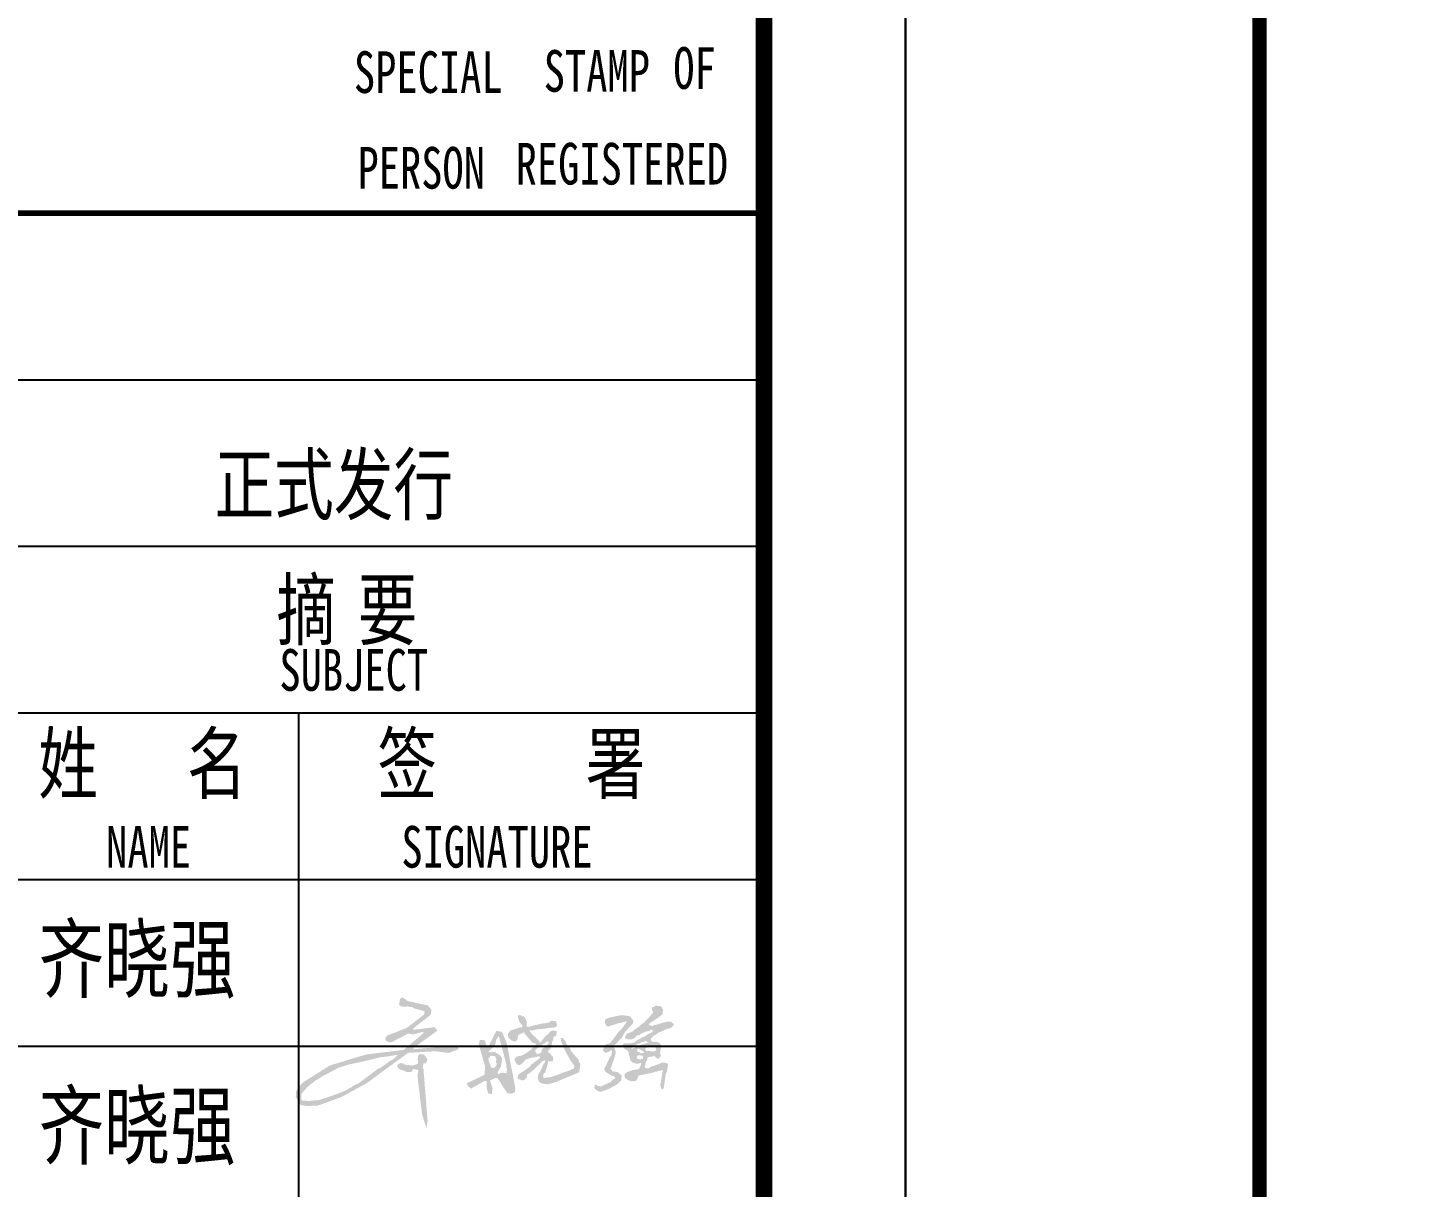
# Model space of a CAD drawing. Extents: x 552102 to 973302, y -80747 to 40012826.
# Drawn here: x 629999 to 639712, y 220502 to 228692 of the extents above; entities that cross this region are included whole.
import ezdxf

# ---------------------------------------------------------------- set-up
doc = ezdxf.new("R2010")
doc.units = 0
doc.header["$LTSCALE"] = 1000
doc.header["$MEASUREMENT"] = 0
doc.layers.add('TK', color=126, linetype='Continuous')
doc.layers.add('TWT_TITLE', color=7, linetype='Continuous')
doc.styles.add('-宋体', font='', dxfattribs={"width": 0.8})
doc.styles.get('-宋体').set_extended_font_data('SimSun')

# ---------------------------------------------------------------- blocks, each defined once
blk = doc.blocks.new('电气图框')
h = blk.add_hatch(color=6)
h.paths.add_polyline_path([(381526.2, 272372.5), (381520.3, 272373.6), (381526, 272412), (381536.2, 272409.9), (381551.3, 272424.7), (381553.2, 272441.8), (381529.6, 272473.2), (381500.8, 272476.9), (381489.7, 272468.6), (381483.3, 272435.9), (381489.1, 272434.4), (381485.7, 272407.1), (381449.5, 272395.6), (381388.6, 272403.4), (381388.8, 272409.4), (381361.6, 272413.7), (381344.9, 272403.6), (381340.3, 272390.8), (381354.2, 272370.4), (381408.9, 272350.8), (381440.6, 272349.5), (381453.5, 272372.6), (381490.2, 272363.8), (381483.7, 272324.1), (381516.4, 272050.3), (381547.2, 271955.5), (381555.4, 272002.3)])
h.paths.add_polyline_path([(381416.9, 272485.3), (381607.9, 272496.7), (381704, 272484.7), (381771.5, 272510.1), (381774.2, 272518.9), (381754.8, 272536), (381454.8, 272510.9), (381457.9, 272521.8), (381624.5, 272642.3), (381605.5, 272667.1), (381454.5, 272647.7), (381455.6, 272659.5), (381577.3, 272754.2), (381582.8, 272786.6), (381558.6, 272819.9), (381413.7, 272851.3), (381385.9, 272873.5), (381366.9, 272876.2), (381365.2, 272864.9), (381359.8, 272865.7), (381353.9, 272822.7), (381364.5, 272821.1), (381362.6, 272814.4), (381402.3, 272808.6), (381403.6, 272814.5), (381453.3, 272806.7), (381453.5, 272801.9), (381534.5, 272778.6), (381530.7, 272756.1), (381408.4, 272661.7), (381270.6, 272607.9), (381256.6, 272591.8), (381259.4, 272571.2), (381280.7, 272561.1), (381297.4, 272558.6), (381417.3, 272621.2), (381459.1, 272615.7), (381518.8, 272633.7), (381528.1, 272625.7), (381385.9, 272506), (381129.9, 272475.3), (381062.4, 272456.9), (380864.6, 272396), (380676.4, 272277.5), (380656.6, 272257.1), (380626.9, 272217.6), (380624.2, 272174.2), (380656.5, 272117.5), (380703, 272110), (380781.1, 272113.4), (380945.2, 272172.5), (381125.8, 272271.6)])
h.paths.add_polyline_path([(381162.3, 272341.2), (381100, 272294), (381061, 272266.3), (381047.9, 272262), (381024.3, 272248.8), (381016.9, 272242.3), (380992.9, 272230), (380980.2, 272220.6), (380938.3, 272204.3), (380883.2, 272183.9), (380847.9, 272172), (380812.2, 272160.3), (380788.4, 272152.5), (380719.1, 272146), (380667.4, 272148.1), (380663.4, 272160.1), (380663.8, 272194.4), (380670.5, 272204.1), (380710.9, 272248.8), (380761.1, 272288.2), (380804.5, 272314), (380824.6, 272328.5), (380837.3, 272332.1), (380868.5, 272350.5), (380879.6, 272354.8), (380917.3, 272376.3), (380929.3, 272381.2), (380977.6, 272396.5), (381000.9, 272404.1), (381064.7, 272416.7), (381142, 272434.4), (381211.8, 272452.3), (381270.3, 272460.2), (381346.6, 272471.9), (381335, 272462), (381327.6, 272451.5), (381302.2, 272433.1), (381289.7, 272429.5), (381276.7, 272419.2), (381219.6, 272377.6), (381206.6, 272374.8)], flags=16)
h.paths.add_polyline_path([(382147, 272380.8), (382115.3, 272550.7), (382086.3, 272622.3), (382078.6, 272633.8), (382041.2, 272641), (381986, 272531.9), (381976.1, 272524.7), (381958.4, 272574.5), (381925.1, 272577.7), (381916.7, 272545.1), (381961.2, 272392), (381958, 272330.7), (381833.1, 272271.1), (381831.6, 272267.6), (381842.7, 272247.4), (381862.8, 272232.9), (381956.6, 272286.7), (381972.4, 272285.1), (381971.4, 272240.3), (381983.6, 272197.9), (382009.6, 272194.1), (382014.6, 272230.7), (381996.6, 272290.8), (382034.2, 272308.5), (382050.7, 272306.1), (382118.6, 272199.6), (382146.4, 272197.5), (382170.4, 272204.8), (382175.5, 272236.6)])
h.paths.add_polyline_path([(382004.9, 272380.8), (381984.8, 272434.1), (381987.3, 272452.7), (381992.3, 272450.8), (382000.2, 272466.1), (382033, 272461.3), (382041.8, 272443.5), (382037.9, 272417.3), (382043.4, 272414.8), (382042, 272399.1), (382027.2, 272378.4)], flags=0)
h.paths.add_polyline_path([(382050, 272340.3), (382052, 272356.9), (382057.7, 272355.9), (382060.2, 272372.5), (382065.7, 272371.8), (382067.4, 272383), (382073, 272382.1), (382081.4, 272442.8), (382068.8, 272467.1), (382032.3, 272489.9), (382010.2, 272492.9), (382009, 272487.4), (381987.2, 272490.8), (381988.8, 272502.1), (381994.3, 272501.3), (382034.4, 272546.1), (382040.6, 272584.4), (382046.1, 272584), (382053.9, 272600), (382060.3, 272599), (382110.8, 272405.8), (382112.2, 272376.9), (382117.8, 272376.5), (382112.6, 272341.6), (382085.3, 272345.6), (382068.4, 272343.3), (382058.8, 272333.9), (382054.9, 272333.9), (382055.2, 272339.4)], flags=16)
h.paths.add_polyline_path([(382442.1, 272456.9), (382416.1, 272484.1), (382407.3, 272485), (382409.4, 272505.3), (382414.1, 272505.3), (382429.3, 272526), (382436.9, 272570.7), (382441.4, 272570), (382446.2, 272601.6), (382457.6, 272601.7), (382463.7, 272606.3), (382468, 272635.2), (382463.1, 272640), (382440.2, 272643.4), (382429.6, 272640.4), (382417.1, 272631.5), (382409.8, 272621.4), (382390.6, 272606.3), (382361.9, 272571), (382355.2, 272560.6), (382343.4, 272561), (382344.4, 272567.8), (382324.9, 272587.1), (382290.4, 272619.9), (382276.8, 272640), (382277.4, 272644.5), (382291.5, 272642.7), (382321, 272650.1), (382365.9, 272654.5), (382408.2, 272660.4), (382450.5, 272664.6), (382467.6, 272672.3), (382469.5, 272685.2), (382465.6, 272697.2), (382462, 272708.3), (382433.3, 272712.5), (382410.1, 272699.2), (382392.4, 272695.6), (382369.5, 272693.6), (382340.8, 272686.8), (382310.5, 272680.1), (382281.8, 272673), (382279.3, 272668.2), (382257.8, 272671.2), (382253.2, 272676.5), (382257, 272704.7), (382238.3, 272741.8), (382217, 272745.1), (382217.6, 272750.5), (382201.3, 272752.8), (382195.5, 272748), (382193.4, 272738.3), (382196.9, 272726.1), (382200.9, 272712.1), (382209.4, 272695.5), (382225.1, 272681.4), (382222.7, 272665), (382213.5, 272666.4), (382187.3, 272658.6), (382140.1, 272642.5), (382124.9, 272623.3), (382122.5, 272607.6), (382125.7, 272595.1), (382140, 272578.9), (382168.6, 272563.7), (382186.9, 272572), (382197.4, 272613.9), (382228, 272625), (382228, 272630), (382240.3, 272627.8), (382239.6, 272622.2), (382259.2, 272599.4), (382267.5, 272589.7), (382296, 272556.6), (382320.6, 272549.2), (382319, 272538.7), (382312.1, 272539.7), (382300.5, 272525.7), (382285.7, 272507.8), (382267.1, 272494.3), (382245.9, 272479.1), (382215.8, 272464.7), (382192.6, 272461.7), (382172.7, 272447.6), (382169.3, 272437.5), (382174.8, 272423.1), (382186.4, 272404.3), (382204.9, 272398.9), (382219, 272405.7), (382231.9, 272420.3), (382245.5, 272435.7), (382263.8, 272444.3), (382291.4, 272451.2), (382330.1, 272457.2), (382331.4, 272460.8), (382350.3, 272458), (382349.1, 272447.2), (382345, 272447.8), (382336.1, 272438.9), (382286.6, 272401.2), (382278.8, 272389.1), (382234.7, 272357.1), (382200.3, 272334.9), (382194.5, 272326), (382190.4, 272306.1), (382200, 272299), (382223.4, 272291), (382239, 272294), (382247.4, 272302.6), (382256.4, 272314.5), (382259.9, 272335.6), (382272.7, 272340.5), (382302.8, 272364.4), (382333.1, 272393.2), (382349.2, 272408.8), (382363.9, 272426.8), (382374.5, 272426.9), (382375.8, 272432.5), (382386.1, 272430), (382384.4, 272416.2), (382379.1, 272414.9), (382370.5, 272399.5), (382362.3, 272377.8), (382354.1, 272362.7), (382346.1, 272347.3), (382335.8, 272327.5), (382333.3, 272310.1), (382340.8, 272284.5), (382360.3, 272269.6), (382405.4, 272262.9), (382466.2, 272281.6), (382538.2, 272311.7), (382587.9, 272332.4), (382626.2, 272348.4), (382634.6, 272405.2), (382630.9, 272411.1), (382626.4, 272420.7), (382621.8, 272436.1), (382568.9, 272498.2), (382564, 272512.1), (382535.2, 272550.8), (382532.9, 272561.2), (382512.7, 272588.7), (382495.6, 272590), (382498.4, 272568), (382514.3, 272526.5), (382536.3, 272482.7), (382563.9, 272433.4), (382591.7, 272395.7), (382588.6, 272372.7), (382584.1, 272373.3), (382576.9, 272370.2), (382565, 272364.9), (382547.5, 272357.2), (382510.5, 272345.7), (382469.2, 272328.4), (382420.2, 272312.8), (382392.3, 272311.8), (382388.9, 272307.6), (382377, 272309), (382371.3, 272316.4), (382374, 272334.9), (382386, 272347), (382409.5, 272427.4), (382437.4, 272424.1), (382445.2, 272444.9), (382440.7, 272446.2)])
h.paths.add_polyline_path([(382356.5, 272485.1), (382336.3, 272478.4), (382320, 272481.4), (382320.8, 272486), (382317.7, 272489.1), (382318.5, 272496.1), (382311.4, 272498), (382313.3, 272502.8), (382318.5, 272502), (382319.2, 272506.9), (382326.3, 272510.9), (382327.2, 272517), (382332.4, 272520), (382349, 272532.6), (382369.5, 272547.3), (382379.4, 272550), (382397, 272565.2), (382411.5, 272563.3), (382409.4, 272553), (382404.6, 272552.5), (382402.8, 272536.5), (382396.3, 272536.3), (382364.2, 272511.5)], flags=16)
h.paths.add_polyline_path([(382871.2, 272438.7), (382881.5, 272472.7), (382885.1, 272493.7), (382872.8, 272524), (382867.4, 272527.2), (382869.3, 272539.9), (382879, 272541.6), (382927.8, 272594.2), (382951.5, 272634.6), (382971.3, 272656), (382999.6, 272686.5), (383006.4, 272697), (383008.8, 272713.3), (382985.4, 272743.5), (382933.6, 272751.2), (382911.6, 272749.7), (382877.1, 272742.9), (382863.8, 272738.5), (382847.3, 272736.4), (382835.2, 272733.1), (382823.6, 272728.2), (382817.2, 272724.4), (382809.9, 272720), (382806.6, 272701.9), (382811.6, 272690.1), (382816.1, 272683.7), (382820.1, 272672.4), (382833.3, 272670.8), (382854.8, 272679), (382878.5, 272686.3), (382902.4, 272694.8), (382919.4, 272697.3), (382931.6, 272701.2), (382948.4, 272703.8), (382951.4, 272707.6), (382955.9, 272707), (382956.7, 272704), (382960.5, 272697.9), (382949.4, 272687.7), (382939.8, 272672.1), (382925.8, 272655.4), (382912, 272640.8), (382899, 272626.9), (382884.1, 272605.3), (382863.4, 272579.9), (382849.8, 272560.3), (382837.7, 272550.7), (382819.6, 272547.8), (382799.9, 272534.9), (382794.9, 272500.6), (382809.3, 272487.7), (382819.3, 272486.2), (382829, 272490.6), (382845.3, 272498.1), (382847.6, 272504.7), (382858.2, 272502), (382852.1, 272464.4), (382836.7, 272444.3), (382820.2, 272405.6), (382813.2, 272389), (382805.7, 272380.3), (382803.8, 272369.2), (382807.3, 272357.6), (382822.7, 272344.1), (382848.7, 272328.3), (382869.6, 272319.9), (382874.9, 272315.8), (382880.4, 272311.5), (382878.9, 272301.6), (382872.2, 272302.2), (382855.2, 272288.4), (382848.2, 272279.6), (382835, 272273.4), (382817.4, 272265.1), (382799.1, 272257.2), (382786.9, 272252), (382786.3, 272247.9), (382752, 272252.8), (382753.1, 272257.9), (382736.2, 272260.4), (382733.2, 272238.3), (382742.8, 272226.2), (382764.6, 272211.4), (382776.5, 272209.6), (382810.4, 272221.5), (382841.2, 272233.9), (382877.3, 272252.7), (382902.2, 272270.5), (382922.5, 272289.5), (382927.4, 272322.6), (382898, 272349.6), (382858.4, 272355.4), (382858.6, 272361.1), (382849.4, 272373.5), (382844.1, 272374.3), (382845.2, 272379.4), (382849.8, 272378.7)])
h.paths.add_polyline_path([(383189.4, 272358.3), (383205.3, 272360.7), (383209, 272363.2), (383216.7, 272363.6), (383198.5, 272249.8), (383205.1, 272246), (383204.6, 272237), (383208.3, 272231.8), (383211.6, 272227.6), (383216.1, 272228.3), (383219.4, 272232.7), (383222.7, 272233.2), (383239.4, 272346.1), (383246, 272349), (383254.2, 272405), (383249.2, 272407.8), (383249, 272412.2), (383215.2, 272417.9), (383212.5, 272416.4), (383203.5, 272412.7), (383191.3, 272407.7), (383170.1, 272400.5), (383157.5, 272393.9), (383146.9, 272391.9), (383137.4, 272389.6), (383129.5, 272383.6), (383119.8, 272379.4), (383115.3, 272375), (383091.5, 272378.8), (383091.1, 272384.6), (383088.9, 272386.8), (383092.1, 272397.4), (383099.2, 272428.3), (383104.7, 272431.4), (383111.1, 272454), (383125.1, 272456.9), (383141.9, 272459.7), (383153.6, 272463.5), (383157, 272466.4), (383159.4, 272463.5), (383162.8, 272458.8), (383167.9, 272452), (383177.1, 272448.1), (383176.4, 272443.8), (383185.3, 272443.3), (383190.8, 272448.1), (383195.6, 272452.3), (383199.9, 272453.8), (383201.7, 272476.9), (383197.3, 272477.2), (383204, 272535.8), (383199.8, 272547.7), (383193.8, 272553.8), (383186.8, 272557.2), (383184, 272561.4), (383157.2, 272565.4), (383155.4, 272561.8), (383141.7, 272563.4), (383139.9, 272568.1), (383135.7, 272570.4), (383135.8, 272575.1), (383132.2, 272576.3), (383134.4, 272591.1), (383137.2, 272591.2), (383139.8, 272596.3), (383145.6, 272595.8), (383146.6, 272607), (383152.1, 272605.9), (383164, 272610.4), (383176.8, 272621.4), (383188.9, 272629.3), (383202.8, 272633.2), (383207.4, 272638.5), (383219.7, 272642.1), (383236.7, 272650.9), (383260.4, 272658.5), (383275.2, 272662.3), (383285.6, 272672.4), (383290.1, 272681), (383295.7, 272680.1), (383296.4, 272689.2), (383289.1, 272694), (383281.6, 272698.9), (383276, 272705.9), (383245.6, 272706.8), (383235, 272702.4), (383217, 272698.8), (383203.1, 272694.3), (383182.2, 272687.2), (383168.6, 272682.2), (383151.5, 272681.4), (383149.3, 272675), (383119, 272680), (383121.4, 272693.2), (383127.9, 272695.4), (383141.5, 272708.3), (383155.5, 272713), (383167.6, 272723.3), (383180.5, 272731.5), (383193.6, 272741.1), (383206.3, 272750.4), (383213.9, 272754), (383219.2, 272789.8), (383214.6, 272795.1), (383210.6, 272807.3), (383199.3, 272815), (383170.5, 272818.6), (383160.3, 272815.7), (383153.6, 272810.7), (383148.3, 272806), (383139.7, 272805.1), (383139.3, 272795.1), (383142.8, 272782.5), (383148.1, 272780.9), (383144.4, 272761.3), (383139.9, 272760.1), (383133.7, 272750.8), (383119.4, 272736.2), (383100.4, 272716.8), (383086.2, 272700.1), (383072.2, 272691.8), (383053.9, 272676.8), (383046.7, 272667.3), (383035.8, 272662.7), (383015.6, 272648.4), (383008.8, 272639.2), (382990.6, 272631), (382967.1, 272622.6), (382959, 272617.4), (382954.6, 272601.9), (382950.6, 272600), (382949, 272589.2), (382965.2, 272585.7), (382967.3, 272582), (382982.9, 272579.7), (382998.7, 272582.1), (383013.3, 272588), (383039.6, 272611.3), (383049.3, 272609.9), (383062.2, 272619.9), (383074.2, 272624.7), (383089, 272633.6), (383111.8, 272639.1), (383130.4, 272644.5), (383131.2, 272649.8), (383145.8, 272646.8), (383144, 272631), (383138.3, 272631.2), (383132.3, 272625.5), (383112.8, 272618.1), (383094.6, 272605.1), (383065.1, 272591), (383032.7, 272572.9), (383015.3, 272559.3), (383000.4, 272555.3), (382987.9, 272551.6), (382970.3, 272553.5), (382956.6, 272550.9), (382943.3, 272553.3), (382937.2, 272547.1), (382935.8, 272530.5), (382940.6, 272522.6), (382947.9, 272512.2), (382967.4, 272503.4), (382974.6, 272490.5), (382977, 272473), (382981, 272462.9), (382985.3, 272443.8), (382987.8, 272431.9), (382992.4, 272426.9), (382998.7, 272418.9), (383020.4, 272411), (383038.3, 272408.9), (383054.4, 272411.3), (383059.8, 272415.4), (383064.2, 272414), (383061.7, 272396.7), (383059.5, 272394.7), (383049.5, 272372.7), (383036.8, 272368.6), (383021.3, 272366.1), (383003.5, 272363.3), (382991.3, 272358.7), (382978, 272354.9), (382966.2, 272350.6), (382961.1, 272347.1), (382952.5, 272340.6), (382948, 272337.2), (382945, 272326.2), (382949, 272323), (382947.8, 272309.6), (382959, 272301.6), (382969.2, 272294.2), (382982.5, 272289.6), (382983.9, 272287.7), (383001.8, 272283), (383007.8, 272287), (383018.3, 272285.4), (383031.4, 272290.6), (383038.7, 272309.4), (383048, 272326.3), (383054, 272327.1), (383070.7, 272330.1), (383087.8, 272332.9), (383102.5, 272337.3), (383118.4, 272339.8), (383136.6, 272342.6), (383146.4, 272346.5), (383159.4, 272351.1), (383178.4, 272354.3)])
h.paths.add_polyline_path([(383075.8, 272443), (383065.6, 272444.5), (383064.3, 272439.1), (383037.5, 272443.7), (383038, 272447.2), (383032.6, 272447.9), (383034.6, 272465), (383044.3, 272464.2), (383045.1, 272469.9), (383072.6, 272465.5), (383072.3, 272459.8), (383078.6, 272460.7)], flags=16)
h.paths.add_polyline_path([(383077.1, 272481.7), (383054, 272486), (383054.5, 272489.7), (383038.9, 272492.6), (383037.1, 272497.2), (383038.1, 272501), (383034.3, 272501.6), (383035.6, 272511.5), (383042.3, 272510.4), (383043.1, 272514.6), (383057.6, 272512.9), (383057.5, 272506.6), (383068, 272505.6), (383067, 272500.7), (383077.9, 272498.9), (383080.5, 272492.7), (383083.3, 272492.3), (383083, 272488.4), (383082.9, 272486.9), (383077.2, 272487)], flags=16)
h.paths.add_polyline_path([(383107.7, 272495.2), (383102.2, 272496), (383101.3, 272500.8), (383097.5, 272501.9), (383097.5, 272507.2), (383091.5, 272508.3), (383093.4, 272518.1), (383099, 272519), (383099.9, 272523), (383110.2, 272521.5), (383112.6, 272527.4), (383134.3, 272524.2), (383135.5, 272528.3), (383157.8, 272526.3), (383158.9, 272530.9), (383168.2, 272528.7), (383165.5, 272514), (383170.9, 272511.9), (383169.7, 272503.2), (383164.8, 272503.5), (383162.9, 272498.4), (383157.4, 272498.1), (383156.7, 272493.3), (383107.3, 272500)], flags=16)
h.paths.add_polyline_path([(383055.7, 272536.6), (383044.7, 272537.6), (383043.1, 272532.8), (383032, 272534.6), (383031.2, 272529.2), (383026.4, 272529.5), (383025.2, 272523.6), (383020.5, 272525.3), (383018.4, 272519.6), (383008.4, 272520.7), (383006.7, 272515.2), (382997, 272516.2), (382997.3, 272521.4), (383003, 272521.2), (383005, 272532.5), (383015.3, 272530.6), (383016.1, 272536.1), (383022.1, 272535.9), (383022.9, 272541.3), (383028.7, 272540.5), (383029.4, 272545.4), (383034.4, 272545.3), (383035.2, 272550.2), (383046.3, 272548.4), (383047.1, 272553.8), (383058.9, 272552.7), (383059.6, 272557.2), (383064.4, 272556.9), (383065.4, 272562.2), (383078.5, 272562.1), (383078.2, 272565.4), (383089.5, 272564.7), (383091.5, 272569.6), (383104.7, 272566.8), (383105, 272562.1), (383116, 272559.9), (383114.2, 272556), (383105.2, 272557.6), (383102.2, 272553.2), (383091.4, 272553.8), (383090.6, 272548.6), (383080, 272549.9), (383078.4, 272544.9), (383068.9, 272546), (383066.7, 272540.7), (383056.5, 272541.5)], flags=16)
at = {"layer": 'TK'}
for p, q in [((375932.2, 278415.2), (383932.2, 278415.2)), ((375932.2, 277238.7), (383932.2, 277238.7)), ((375932.2, 276062.3), (383932.2, 276062.3)), ((375932.2, 274885.8), (383932.2, 274885.8)), ((380643.3, 274885.8), (380643.3, 264262.9)), ((375932.2, 273709.3), (383932.2, 273709.3)), ((375932.2, 272532.9), (383932.2, 272532.9))]:
    blk.add_line(p, q, dxfattribs=at)
at = {"layer": 'TK', "const_width": 117.6}
blk.add_lwpolyline([(375932.2, 308755.9), (383932.2, 308755.9), (383932.2, 251356.4), (375932.2, 251356.4)], close=True, dxfattribs=at)
at = {"layer": 'TK', "const_width": 40}
blk.add_lwpolyline([(375932.2, 278415.2), (383932.2, 278415.2)], dxfattribs=at)
at = {"layer": 'TK', "style": '-宋体', "width": 0.75}
for s, height, p in [('SPECIAL', 294.12, (381034.8, 279263.6)), ('STAMP', 294.12, (382375.7, 279272.1)), ('OF', 294.12, (383290.9, 279292.6)), ('PERSON', 294.12, (381060.1, 278588.1)), ('REGISTERED', 294.12, (382177.1, 278617)), ('正式发行', 411.76, (380050.2, 276293.2)), ('摘', 411.8, (380487.3, 275408.5)), ('要', 411.8, (381061.6, 275408.5)), ('SUBJECT', 294.12, (380508.5, 275042.4)), ('姓   名', 411.76, (378804.7, 274322.6)), ('签     署', 411.76, (381200.4, 274321.6)), ('NAME', 294.12, (379284.5, 273792.3)), ('SIGNATURE', 294.12, (381370.2, 273793.5)), ('齐晓强', 453.8, (378806.8, 272922.5)), ('齐晓强', 453.8, (378806.8, 271746.1))]:
    blk.add_text(s, height=height, dxfattribs=at).set_placement(p)

msp = doc.modelspace()

# ---------------------------------------------------------------- linework, layer by layer
at = {"layer": 'TWT_TITLE', "color": 1}
for points in [[(552102.5, 199322.3), (636202.5, 199322.3), (636202.5, 258722.3), (552102.5, 258722.3)], [(636202.5, 199322.3), (720302.5, 199322.3), (720302.5, 258722.3), (636202.5, 258722.3)]]:
    msp.add_lwpolyline(points, close=True, dxfattribs=at)
at = {"layer": 'TWT_TITLE', "color": 1, "const_width": 100}
for points in [[(554602.5, 200322.3), (635202.5, 200322.3), (635202.5, 257722.3), (554602.5, 257722.3)], [(638702.5, 200322.3), (719302.5, 200322.3), (719302.5, 257722.3), (638702.5, 257722.3)]]:
    msp.add_lwpolyline(points, close=True, dxfattribs=at)

# ---------------------------------------------------------------- block references
msp.add_blockref('电气图框', (251270.3, -51033.2))

doc.saveas('drawing.dxf')
